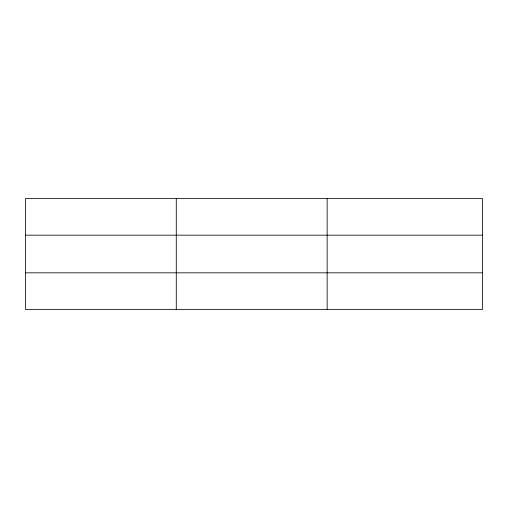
<?xml version="1.0" encoding="UTF-8"?>
<svg xmlns="http://www.w3.org/2000/svg" width="508" height="508" viewBox="0 0 508 508"><rect width="100%" height="100%" fill="white"/><g stroke="black" fill="none" stroke-linecap="round" stroke-linejoin="round"><path stroke-width="0.76" d="M176.276 309.372L176.276 198.628M327.152 309.372L327.152 198.628M482.6 235.172L482.6 198.628L25.4 198.628L25.4 309.372L482.6 309.372L482.6 235.172L25.4 235.172M25.4 272.828L482.6 272.828"/></g></svg>
